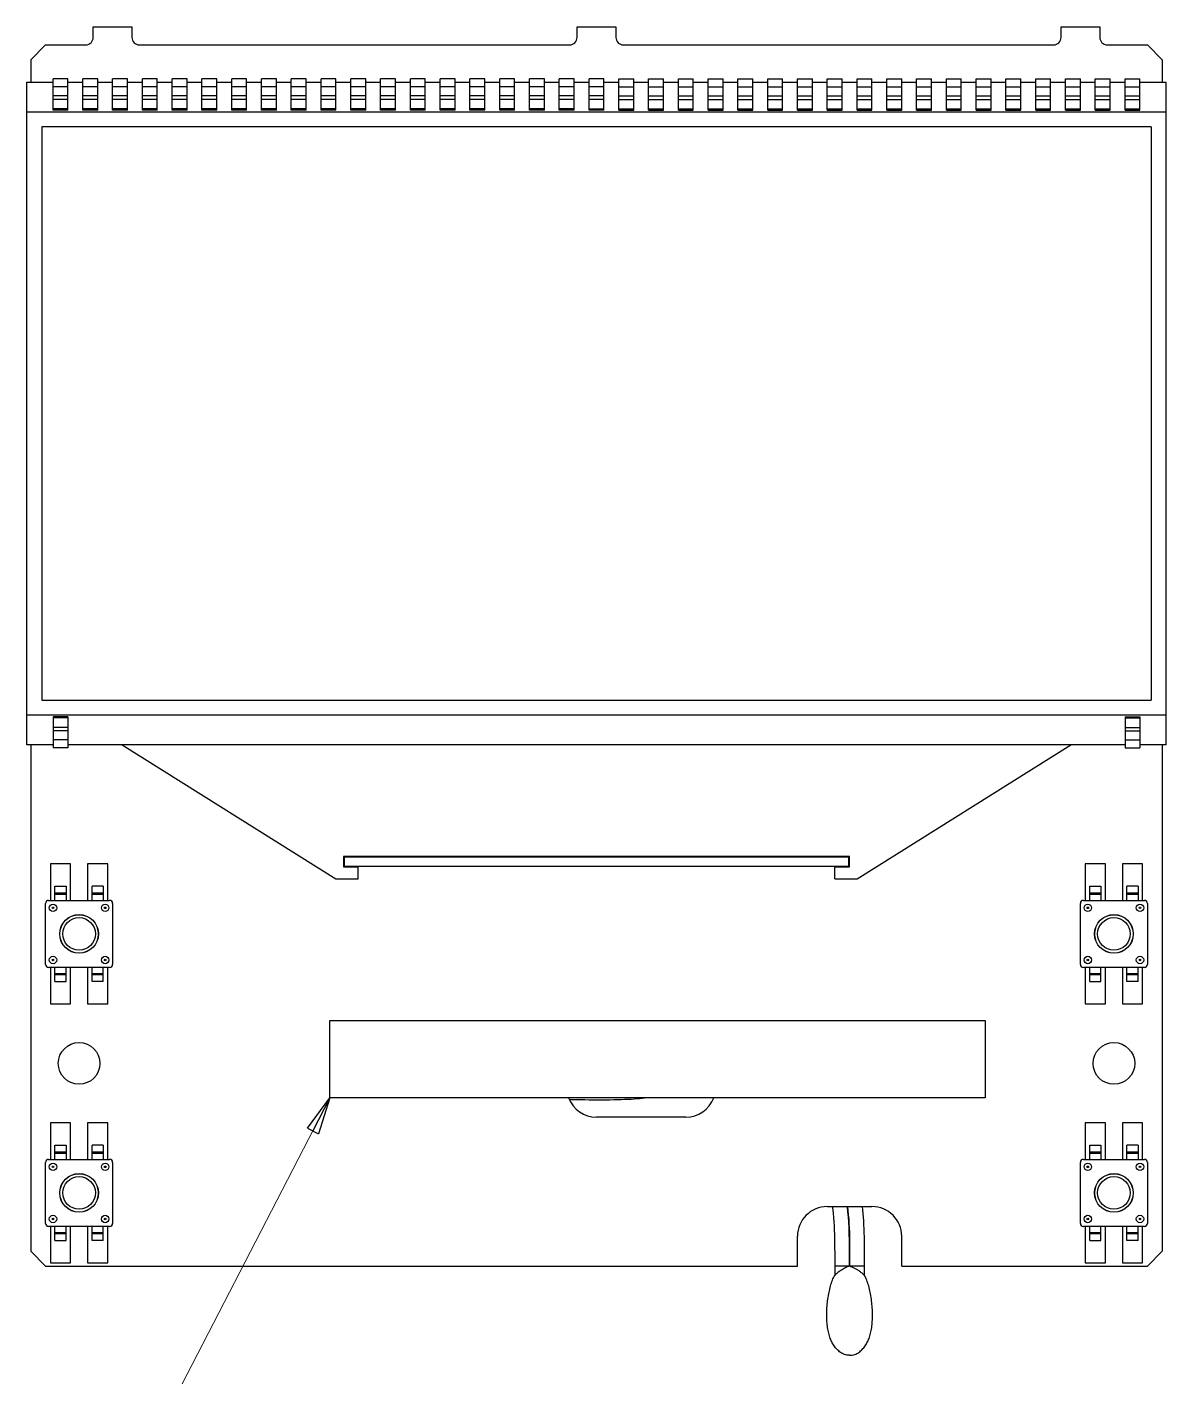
# Model space of a CAD drawing. Header units: millimetres. Extents: x 4030 to 7017, y -668 to -190.
# Drawn here: x 4099.7 to 4176.2, y -352.1 to -261.5 of the extents above; entities that cross this region are included whole.
import ezdxf

# ---------------------------------------------------------------- set-up
doc = ezdxf.new("R2010")
doc.units = ezdxf.units.MM
doc.header["$LTSCALE"] = 16.335
doc.layers.get('0').update_dxf_attribs({"linetype": 'CONTINUOUS'})
doc.styles.add('ROMANC', font='romanc.shx', dxfattribs={"bigfont": 'gbcbig.shx'})
doc.dimstyles.new('YanXiu', dxfattribs={"dimtxt": 2.5, "dimasz": 2.5, "dimexe": 0.66, "dimexo": 0.66, "dimgap": 0.66, "dimtad": 0, "dimdsep": 46, "dimtxsty": 'ROMANC', "dimblk": 'CLOSED', "dimcen": 0, "dimclrd": 3, "dimclre": 9, "dimclrt": 42, "dimazin": 2, "dimtfac": 1, "dimtofl": 0, "dimtmove": 0, "dimatfit": 3, "dimldrblk": 'CLOSED', "dimfxl": 1, "dimlwd": 5, "dimlwe": 5, "dimarcsym": 0})

# ---------------------------------------------------------------- blocks, each defined once
blk = doc.blocks.new('_Closed')
at = {"color": 0, "linetype": 'ByBlock', "lineweight": -2}
for p, q in [((-1, 0.167), (0, 0)), ((-1, 0.167), (-1, -0.167)), ((0, 0), (-1, -0.167)), ((0, 0), (-1, 0))]:
    blk.add_line(p, q, dxfattribs=at)

msp = doc.modelspace()

# ---------------------------------------------------------------- linework, layer by layer
at = {"color": 7, "linetype": 'Continuous'}
for p, q in [((4104.118, -262.175), (4104.118, -261.475)), ((4104.118, -261.475), (4106.718, -261.475)), ((4106.718, -261.475), (4106.718, -262.175)), ((4136.618, -262.175), (4136.618, -261.475)), ((4136.618, -261.475), (4139.218, -261.475)), ((4139.218, -261.475), (4139.218, -262.175)), ((4169.118, -262.175), (4169.118, -261.475)), ((4169.118, -261.475), (4171.718, -261.475)), ((4171.718, -261.475), (4171.718, -262.175)), ((4100.918, -262.675), (4099.918, -263.675)), ((4100.918, -262.675), (4103.618, -262.675)), ((4107.218, -262.675), (4136.118, -262.675)), ((4139.718, -262.675), (4168.618, -262.675)), ((4172.218, -262.675), (4174.918, -262.675)), ((4175.918, -263.675), (4174.918, -262.675)), ((4099.918, -263.675), (4099.918, -265.175)), ((4175.918, -263.675), (4175.918, -265.175)), ((4099.668, -309.675), (4099.668, -265.175)), ((4099.668, -265.175), (4101.418, -265.175)), ((4101.418, -267.065), (4101.418, -264.965)), ((4102.418, -264.965), (4101.418, -264.965)), ((4102.418, -267.065), (4102.418, -264.965)), ((4102.418, -265.175), (4103.418, -265.175)), ((4103.418, -267.065), (4103.418, -264.965)), ((4104.418, -264.965), (4103.418, -264.965)), ((4104.418, -267.065), (4104.418, -264.965)), ((4104.418, -265.175), (4105.418, -265.175)), ((4105.418, -267.065), (4105.418, -264.965)), ((4106.418, -264.965), (4105.418, -264.965)), ((4106.418, -267.065), (4106.418, -264.965)), ((4106.418, -265.175), (4107.418, -265.175)), ((4107.418, -267.065), (4107.418, -264.965)), ((4108.418, -264.965), (4107.418, -264.965)), ((4108.418, -267.065), (4108.418, -264.965)), ((4108.418, -265.175), (4109.418, -265.175)), ((4109.418, -267.065), (4109.418, -264.965)), ((4110.418, -264.965), (4109.418, -264.965)), ((4110.418, -267.065), (4110.418, -264.965)), ((4110.418, -265.175), (4111.418, -265.175)), ((4111.418, -267.065), (4111.418, -264.965)), ((4112.418, -264.965), (4111.418, -264.965)), ((4112.418, -267.065), (4112.418, -264.965)), ((4112.418, -265.175), (4113.418, -265.175)), ((4113.418, -267.065), (4113.418, -264.965)), ((4114.418, -264.965), (4113.418, -264.965)), ((4114.418, -267.065), (4114.418, -264.965)), ((4114.418, -265.175), (4115.418, -265.175)), ((4115.418, -267.065), (4115.418, -264.965)), ((4116.418, -264.965), (4115.418, -264.965)), ((4116.418, -267.065), (4116.418, -264.965)), ((4116.418, -265.175), (4117.418, -265.175)), ((4117.418, -267.065), (4117.418, -264.965)), ((4118.418, -264.965), (4117.418, -264.965)), ((4118.418, -267.065), (4118.418, -264.965)), ((4118.418, -265.175), (4119.418, -265.175)), ((4119.418, -267.065), (4119.418, -264.965)), ((4120.418, -264.965), (4119.418, -264.965)), ((4120.418, -267.065), (4120.418, -264.965)), ((4120.418, -265.175), (4121.418, -265.175)), ((4121.418, -267.065), (4121.418, -264.965)), ((4122.418, -264.965), (4121.418, -264.965)), ((4122.418, -267.065), (4122.418, -264.965)), ((4122.418, -265.175), (4123.418, -265.175)), ((4123.418, -267.065), (4123.418, -264.965)), ((4124.418, -264.965), (4123.418, -264.965)), ((4124.418, -267.065), (4124.418, -264.965)), ((4124.418, -265.175), (4125.418, -265.175)), ((4125.418, -267.065), (4125.418, -264.965)), ((4126.418, -264.965), (4125.418, -264.965)), ((4126.418, -267.065), (4126.418, -264.965)), ((4126.418, -265.175), (4127.418, -265.175)), ((4127.418, -267.065), (4127.418, -264.965)), ((4128.418, -264.965), (4127.418, -264.965)), ((4128.418, -267.065), (4128.418, -264.965)), ((4128.418, -265.175), (4129.418, -265.175)), ((4129.418, -267.065), (4129.418, -264.965)), ((4130.418, -264.965), (4129.418, -264.965)), ((4130.418, -267.065), (4130.418, -264.965)), ((4130.418, -265.175), (4131.418, -265.175)), ((4131.418, -267.065), (4131.418, -264.965)), ((4132.418, -264.965), (4131.418, -264.965)), ((4132.418, -267.065), (4132.418, -264.965)), ((4132.418, -265.175), (4133.418, -265.175)), ((4133.418, -267.065), (4133.418, -264.965)), ((4134.418, -264.965), (4133.418, -264.965)), ((4134.418, -267.065), (4134.418, -264.965)), ((4134.418, -265.175), (4135.418, -265.175)), ((4135.418, -267.065), (4135.418, -264.965)), ((4136.418, -264.965), (4135.418, -264.965)), ((4136.418, -267.065), (4136.418, -264.965)), ((4136.418, -265.175), (4137.418, -265.175)), ((4137.418, -267.065), (4137.418, -264.965)), ((4138.418, -264.965), (4137.418, -264.965)), ((4138.418, -267.065), (4138.418, -264.965)), ((4138.418, -265.175), (4139.418, -265.175)), ((4139.418, -267.065), (4139.418, -264.965)), ((4139.418, -264.965), (4140.418, -264.965)), ((4140.418, -267.065), (4140.418, -264.965)), ((4140.418, -265.175), (4141.418, -265.175)), ((4141.418, -267.065), (4141.418, -264.965)), ((4141.418, -264.965), (4142.418, -264.965)), ((4142.418, -267.065), (4142.418, -264.965)), ((4142.418, -265.175), (4143.418, -265.175)), ((4143.418, -267.065), (4143.418, -264.965)), ((4143.418, -264.965), (4144.418, -264.965)), ((4144.418, -267.065), (4144.418, -264.965)), ((4144.418, -265.175), (4145.418, -265.175)), ((4145.418, -267.065), (4145.418, -264.965)), ((4145.418, -264.965), (4146.418, -264.965)), ((4146.418, -267.065), (4146.418, -264.965)), ((4146.418, -265.175), (4147.418, -265.175)), ((4147.418, -267.065), (4147.418, -264.965)), ((4147.418, -264.965), (4148.418, -264.965)), ((4148.418, -267.065), (4148.418, -264.965)), ((4148.418, -265.175), (4149.418, -265.175)), ((4149.418, -267.065), (4149.418, -264.965)), ((4149.418, -264.965), (4150.418, -264.965)), ((4150.418, -267.065), (4150.418, -264.965)), ((4150.418, -265.175), (4151.418, -265.175)), ((4151.418, -267.065), (4151.418, -264.965)), ((4151.418, -264.965), (4152.418, -264.965)), ((4152.418, -267.065), (4152.418, -264.965)), ((4152.418, -265.175), (4153.418, -265.175)), ((4153.418, -267.065), (4153.418, -264.965)), ((4153.418, -264.965), (4154.418, -264.965)), ((4154.418, -267.065), (4154.418, -264.965)), ((4154.418, -265.175), (4155.418, -265.175)), ((4155.418, -267.065), (4155.418, -264.965)), ((4155.418, -264.965), (4156.418, -264.965)), ((4156.418, -267.065), (4156.418, -264.965)), ((4156.418, -265.175), (4157.418, -265.175)), ((4157.418, -267.065), (4157.418, -264.965)), ((4157.418, -264.965), (4158.418, -264.965)), ((4158.418, -267.065), (4158.418, -264.965)), ((4158.418, -265.175), (4159.418, -265.175)), ((4159.418, -267.065), (4159.418, -264.965)), ((4159.418, -264.965), (4160.418, -264.965)), ((4160.418, -267.065), (4160.418, -264.965)), ((4160.418, -265.175), (4161.418, -265.175)), ((4161.418, -267.065), (4161.418, -264.965)), ((4161.418, -264.965), (4162.418, -264.965)), ((4162.418, -267.065), (4162.418, -264.965)), ((4162.418, -265.175), (4163.418, -265.175)), ((4163.418, -267.065), (4163.418, -264.965)), ((4163.418, -264.965), (4164.418, -264.965)), ((4164.418, -267.065), (4164.418, -264.965)), ((4164.418, -265.175), (4165.418, -265.175)), ((4165.418, -267.065), (4165.418, -264.965)), ((4165.418, -264.965), (4166.418, -264.965)), ((4166.418, -267.065), (4166.418, -264.965)), ((4166.418, -265.175), (4167.418, -265.175)), ((4167.418, -267.065), (4167.418, -264.965)), ((4167.418, -264.965), (4168.418, -264.965)), ((4168.418, -267.065), (4168.418, -264.965)), ((4168.418, -265.175), (4169.418, -265.175)), ((4169.418, -267.065), (4169.418, -264.965)), ((4169.418, -264.965), (4170.418, -264.965)), ((4170.418, -267.065), (4170.418, -264.965)), ((4170.418, -265.175), (4171.418, -265.175)), ((4171.418, -267.065), (4171.418, -264.965)), ((4171.418, -264.965), (4172.418, -264.965)), ((4172.418, -267.065), (4172.418, -264.965)), ((4172.418, -265.175), (4173.418, -265.175)), ((4173.418, -267.065), (4173.418, -264.965)), ((4173.418, -264.965), (4174.418, -264.965)), ((4174.418, -267.065), (4174.418, -264.965)), ((4174.418, -265.175), (4176.168, -265.175)), ((4176.168, -309.675), (4176.168, -265.175)), ((4102.418, -265.501), (4101.418, -265.501)), ((4102.418, -266.106), (4101.418, -266.106)), ((4104.418, -265.501), (4103.418, -265.501)), ((4104.418, -266.106), (4103.418, -266.106)), ((4106.418, -265.501), (4105.418, -265.501)), ((4106.418, -266.106), (4105.418, -266.106)), ((4108.418, -265.501), (4107.418, -265.501)), ((4108.418, -266.106), (4107.418, -266.106)), ((4110.418, -265.501), (4109.418, -265.501)), ((4110.418, -266.106), (4109.418, -266.106)), ((4112.418, -265.501), (4111.418, -265.501)), ((4112.418, -266.106), (4111.418, -266.106)), ((4114.418, -265.501), (4113.418, -265.501)), ((4114.418, -266.106), (4113.418, -266.106)), ((4116.418, -265.501), (4115.418, -265.501)), ((4116.418, -266.106), (4115.418, -266.106)), ((4118.418, -265.501), (4117.418, -265.501)), ((4118.418, -266.106), (4117.418, -266.106)), ((4120.418, -265.501), (4119.418, -265.501)), ((4120.418, -266.106), (4119.418, -266.106)), ((4122.418, -265.501), (4121.418, -265.501)), ((4122.418, -266.106), (4121.418, -266.106)), ((4124.418, -265.501), (4123.418, -265.501)), ((4124.418, -266.106), (4123.418, -266.106)), ((4126.418, -265.501), (4125.418, -265.501)), ((4126.418, -266.106), (4125.418, -266.106)), ((4128.418, -265.501), (4127.418, -265.501)), ((4128.418, -266.106), (4127.418, -266.106)), ((4130.418, -265.501), (4129.418, -265.501)), ((4130.418, -266.106), (4129.418, -266.106)), ((4132.418, -265.501), (4131.418, -265.501)), ((4132.418, -266.106), (4131.418, -266.106)), ((4134.418, -265.501), (4133.418, -265.501)), ((4134.418, -266.106), (4133.418, -266.106)), ((4136.418, -265.501), (4135.418, -265.501)), ((4136.418, -266.106), (4135.418, -266.106)), ((4138.418, -265.501), (4137.418, -265.501)), ((4138.418, -266.106), (4137.418, -266.106)), ((4139.418, -265.501), (4140.418, -265.501)), ((4139.418, -266.106), (4140.418, -266.106)), ((4141.418, -265.501), (4142.418, -265.501)), ((4141.418, -266.106), (4142.418, -266.106)), ((4143.418, -265.501), (4144.418, -265.501)), ((4143.418, -266.106), (4144.418, -266.106)), ((4145.418, -265.501), (4146.418, -265.501)), ((4145.418, -266.106), (4146.418, -266.106)), ((4147.418, -265.501), (4148.418, -265.501)), ((4147.418, -266.106), (4148.418, -266.106)), ((4149.418, -265.501), (4150.418, -265.501)), ((4149.418, -266.106), (4150.418, -266.106)), ((4151.418, -265.501), (4152.418, -265.501)), ((4151.418, -266.106), (4152.418, -266.106)), ((4153.418, -265.501), (4154.418, -265.501)), ((4153.418, -266.106), (4154.418, -266.106)), ((4155.418, -265.501), (4156.418, -265.501)), ((4155.418, -266.106), (4156.418, -266.106)), ((4157.418, -265.501), (4158.418, -265.501)), ((4157.418, -266.106), (4158.418, -266.106)), ((4159.418, -265.501), (4160.418, -265.501)), ((4159.418, -266.106), (4160.418, -266.106)), ((4161.418, -265.501), (4162.418, -265.501)), ((4161.418, -266.106), (4162.418, -266.106)), ((4163.418, -265.501), (4164.418, -265.501)), ((4163.418, -266.106), (4164.418, -266.106)), ((4165.418, -265.501), (4166.418, -265.501)), ((4165.418, -266.106), (4166.418, -266.106)), ((4167.418, -265.501), (4168.418, -265.501)), ((4167.418, -266.106), (4168.418, -266.106)), ((4169.418, -265.501), (4170.418, -265.501)), ((4169.418, -266.106), (4170.418, -266.106)), ((4171.418, -265.501), (4172.418, -265.501)), ((4171.418, -266.106), (4172.418, -266.106)), ((4173.418, -265.501), (4174.418, -265.501)), ((4173.418, -266.106), (4174.418, -266.106)), ((4099.668, -267.175), (4176.168, -267.175)), ((4102.418, -266.335), (4101.418, -266.335)), ((4102.418, -266.98), (4101.418, -266.98)), ((4102.418, -267.065), (4101.418, -267.065)), ((4104.418, -266.335), (4103.418, -266.335)), ((4104.418, -266.98), (4103.418, -266.98)), ((4104.418, -267.065), (4103.418, -267.065)), ((4106.418, -266.335), (4105.418, -266.335)), ((4106.418, -266.98), (4105.418, -266.98)), ((4106.418, -267.065), (4105.418, -267.065)), ((4108.418, -266.335), (4107.418, -266.335)), ((4108.418, -266.98), (4107.418, -266.98)), ((4108.418, -267.065), (4107.418, -267.065)), ((4110.418, -266.335), (4109.418, -266.335)), ((4110.418, -266.98), (4109.418, -266.98)), ((4110.418, -267.065), (4109.418, -267.065)), ((4112.418, -266.335), (4111.418, -266.335)), ((4112.418, -266.98), (4111.418, -266.98)), ((4112.418, -267.065), (4111.418, -267.065)), ((4114.418, -266.335), (4113.418, -266.335)), ((4114.418, -266.98), (4113.418, -266.98)), ((4114.418, -267.065), (4113.418, -267.065)), ((4116.418, -266.335), (4115.418, -266.335)), ((4116.418, -266.98), (4115.418, -266.98)), ((4116.418, -267.065), (4115.418, -267.065)), ((4118.418, -266.335), (4117.418, -266.335)), ((4118.418, -266.98), (4117.418, -266.98)), ((4118.418, -267.065), (4117.418, -267.065)), ((4120.418, -266.335), (4119.418, -266.335)), ((4120.418, -266.98), (4119.418, -266.98)), ((4120.418, -267.065), (4119.418, -267.065)), ((4122.418, -266.335), (4121.418, -266.335)), ((4122.418, -266.98), (4121.418, -266.98)), ((4122.418, -267.065), (4121.418, -267.065)), ((4124.418, -266.335), (4123.418, -266.335)), ((4124.418, -266.98), (4123.418, -266.98)), ((4124.418, -267.065), (4123.418, -267.065)), ((4126.418, -266.335), (4125.418, -266.335)), ((4126.418, -266.98), (4125.418, -266.98)), ((4126.418, -267.065), (4125.418, -267.065)), ((4128.418, -266.335), (4127.418, -266.335)), ((4128.418, -266.98), (4127.418, -266.98)), ((4128.418, -267.065), (4127.418, -267.065)), ((4130.418, -266.335), (4129.418, -266.335)), ((4130.418, -266.98), (4129.418, -266.98)), ((4130.418, -267.065), (4129.418, -267.065)), ((4132.418, -266.335), (4131.418, -266.335)), ((4132.418, -266.98), (4131.418, -266.98)), ((4132.418, -267.065), (4131.418, -267.065)), ((4134.418, -266.335), (4133.418, -266.335)), ((4134.418, -266.98), (4133.418, -266.98)), ((4134.418, -267.065), (4133.418, -267.065)), ((4136.418, -266.335), (4135.418, -266.335)), ((4136.418, -266.98), (4135.418, -266.98)), ((4136.418, -267.065), (4135.418, -267.065)), ((4138.418, -266.335), (4137.418, -266.335)), ((4137.418, -266.98), (4138.418, -266.98)), ((4138.418, -267.065), (4137.418, -267.065)), ((4139.418, -266.335), (4140.418, -266.335)), ((4139.418, -266.98), (4140.418, -266.98)), ((4139.418, -267.065), (4140.418, -267.065)), ((4141.418, -266.335), (4142.418, -266.335)), ((4141.418, -266.98), (4142.418, -266.98)), ((4141.418, -267.065), (4142.418, -267.065)), ((4143.418, -266.335), (4144.418, -266.335)), ((4143.418, -266.98), (4144.418, -266.98)), ((4143.418, -267.065), (4144.418, -267.065)), ((4145.418, -266.335), (4146.418, -266.335)), ((4145.418, -266.98), (4146.418, -266.98)), ((4145.418, -267.065), (4146.418, -267.065)), ((4147.418, -266.335), (4148.418, -266.335)), ((4147.418, -266.98), (4148.418, -266.98)), ((4147.418, -267.065), (4148.418, -267.065)), ((4149.418, -266.335), (4150.418, -266.335)), ((4149.418, -266.98), (4150.418, -266.98)), ((4149.418, -267.065), (4150.418, -267.065)), ((4151.418, -266.335), (4152.418, -266.335)), ((4151.418, -266.98), (4152.418, -266.98)), ((4151.418, -267.065), (4152.418, -267.065)), ((4153.418, -266.335), (4154.418, -266.335)), ((4153.418, -266.98), (4154.418, -266.98)), ((4153.418, -267.065), (4154.418, -267.065)), ((4155.418, -266.335), (4156.418, -266.335)), ((4155.418, -266.98), (4156.418, -266.98)), ((4155.418, -267.065), (4156.418, -267.065)), ((4157.418, -266.335), (4158.418, -266.335)), ((4157.418, -266.98), (4158.418, -266.98)), ((4157.418, -267.065), (4158.418, -267.065)), ((4159.418, -266.335), (4160.418, -266.335)), ((4159.418, -266.98), (4160.418, -266.98)), ((4159.418, -267.065), (4160.418, -267.065)), ((4161.418, -266.335), (4162.418, -266.335)), ((4161.418, -266.98), (4162.418, -266.98)), ((4161.418, -267.065), (4162.418, -267.065)), ((4163.418, -266.335), (4164.418, -266.335)), ((4163.418, -266.98), (4164.418, -266.98)), ((4163.418, -267.065), (4164.418, -267.065)), ((4165.418, -266.335), (4166.418, -266.335)), ((4165.418, -266.98), (4166.418, -266.98)), ((4165.418, -267.065), (4166.418, -267.065)), ((4167.418, -266.335), (4168.418, -266.335)), ((4167.418, -266.98), (4168.418, -266.98)), ((4167.418, -267.065), (4168.418, -267.065)), ((4169.418, -266.335), (4170.418, -266.335)), ((4169.418, -266.98), (4170.418, -266.98)), ((4169.418, -267.065), (4170.418, -267.065)), ((4171.418, -266.335), (4172.418, -266.335)), ((4171.418, -266.98), (4172.418, -266.98)), ((4171.418, -267.065), (4172.418, -267.065)), ((4173.418, -266.335), (4174.418, -266.335)), ((4173.418, -266.98), (4174.418, -266.98)), ((4173.418, -267.065), (4174.418, -267.065)), ((4100.668, -268.175), (4100.668, -306.675)), ((4175.168, -268.175), (4100.668, -268.175)), ((4175.168, -268.175), (4175.168, -306.675)), ((4100.668, -306.675), (4175.168, -306.675)), ((4176.168, -307.675), (4099.668, -307.675)), ((4101.418, -307.785), (4101.418, -309.885)), ((4102.418, -307.785), (4101.418, -307.785)), ((4102.418, -307.869), (4101.418, -307.869)), ((4102.418, -307.785), (4102.418, -309.885)), ((4173.418, -307.785), (4174.418, -307.785)), ((4173.418, -307.785), (4173.418, -309.885)), ((4173.418, -307.869), (4174.418, -307.869)), ((4174.418, -307.785), (4174.418, -309.885)), ((4102.418, -308.514), (4101.418, -308.514)), ((4102.418, -308.744), (4101.418, -308.744)), ((4173.418, -308.514), (4174.418, -308.514)), ((4173.418, -308.744), (4174.418, -308.744)), ((4101.418, -309.675), (4099.668, -309.675)), ((4099.918, -309.675), (4099.918, -343.675)), ((4102.418, -309.348), (4101.418, -309.348)), ((4173.418, -309.675), (4102.418, -309.675)), ((4106.052, -309.675), (4120.418, -318.675)), ((4155.418, -318.675), (4169.783, -309.675)), ((4173.418, -309.348), (4174.418, -309.348)), ((4176.168, -309.675), (4174.418, -309.675)), ((4175.918, -309.675), (4175.918, -343.675)), ((4102.418, -309.885), (4101.418, -309.885)), ((4173.418, -309.885), (4174.418, -309.885)), ((4101.243, -317.67), (4101.243, -320.12)), ((4102.593, -317.67), (4101.243, -317.67)), ((4102.593, -320.12), (4102.593, -317.67)), ((4103.743, -317.67), (4103.743, -320.12)), ((4105.093, -317.67), (4103.743, -317.67)), ((4105.093, -320.12), (4105.093, -317.67)), ((4120.918, -317.175), (4120.918, -317.875)), ((4154.918, -317.175), (4120.918, -317.175)), ((4120.918, -317.875), (4121.918, -317.875)), ((4120.968, -317.225), (4120.968, -317.825)), ((4154.868, -317.225), (4120.968, -317.225)), ((4120.968, -317.825), (4154.868, -317.825)), ((4121.918, -318.675), (4121.918, -317.875)), ((4153.918, -317.875), (4154.918, -317.875)), ((4153.918, -318.675), (4153.918, -317.875)), ((4154.868, -317.825), (4154.868, -317.225)), ((4154.918, -317.875), (4154.918, -317.175)), ((4172.093, -317.67), (4170.743, -317.67)), ((4170.743, -317.67), (4170.743, -320.12)), ((4172.093, -320.12), (4172.093, -317.67)), ((4174.593, -317.67), (4173.243, -317.67)), ((4173.243, -317.67), (4173.243, -320.12)), ((4174.593, -320.12), (4174.593, -317.67)), ((4120.418, -318.675), (4121.918, -318.675)), ((4153.918, -318.675), (4155.418, -318.675)), ((4101.543, -320.12), (4101.543, -319.17)), ((4101.543, -319.17), (4102.293, -319.17)), ((4101.543, -319.62), (4102.293, -319.62)), ((4102.293, -319.72), (4101.543, -319.72)), ((4102.293, -319.17), (4102.293, -320.12)), ((4104.043, -320.12), (4104.043, -319.17)), ((4104.793, -319.17), (4104.043, -319.17)), ((4104.043, -319.62), (4104.793, -319.62)), ((4104.793, -319.72), (4104.043, -319.72)), ((4104.793, -319.17), (4104.793, -320.12)), ((4171.043, -319.17), (4171.793, -319.17)), ((4171.043, -320.12), (4171.043, -319.17)), ((4171.043, -319.62), (4171.793, -319.62)), ((4171.793, -319.72), (4171.043, -319.72)), ((4171.793, -319.17), (4171.793, -320.12)), ((4174.293, -319.17), (4173.543, -319.17)), ((4173.543, -320.12), (4173.543, -319.17)), ((4173.543, -319.62), (4174.293, -319.62)), ((4174.293, -319.72), (4173.543, -319.72)), ((4174.293, -319.17), (4174.293, -320.12)), ((4100.918, -324.42), (4100.918, -320.32)), ((4101.118, -320.12), (4105.218, -320.12)), ((4105.418, -320.32), (4105.418, -324.42)), ((4170.418, -324.42), (4170.418, -320.32)), ((4170.618, -320.12), (4174.718, -320.12)), ((4174.918, -320.32), (4174.918, -324.42)), ((4105.218, -324.62), (4101.118, -324.62)), ((4101.243, -324.62), (4101.243, -327.07)), ((4101.543, -325.57), (4101.543, -324.62)), ((4101.543, -325.02), (4102.293, -325.02)), ((4102.293, -325.12), (4101.543, -325.12)), ((4102.293, -325.57), (4102.293, -324.62)), ((4102.593, -327.07), (4102.593, -324.62)), ((4103.743, -324.62), (4103.743, -327.07)), ((4104.043, -325.57), (4104.043, -324.62)), ((4104.043, -325.02), (4104.793, -325.02)), ((4104.793, -325.12), (4104.043, -325.12)), ((4104.793, -325.57), (4104.793, -324.62)), ((4105.093, -327.07), (4105.093, -324.62)), ((4174.718, -324.62), (4170.618, -324.62)), ((4170.743, -324.62), (4170.743, -327.07)), ((4171.043, -325.57), (4171.043, -324.62)), ((4171.043, -325.02), (4171.793, -325.02)), ((4171.793, -325.12), (4171.043, -325.12)), ((4171.793, -325.57), (4171.793, -324.62)), ((4172.093, -327.07), (4172.093, -324.62)), ((4173.243, -324.62), (4173.243, -327.07)), ((4173.543, -325.57), (4173.543, -324.62)), ((4173.543, -325.02), (4174.293, -325.02)), ((4174.293, -325.12), (4173.543, -325.12)), ((4174.293, -325.57), (4174.293, -324.62)), ((4174.593, -327.07), (4174.593, -324.62)), ((4101.543, -325.57), (4102.293, -325.57)), ((4104.793, -325.57), (4104.043, -325.57)), ((4171.043, -325.57), (4171.793, -325.57)), ((4174.293, -325.57), (4173.543, -325.57)), ((4101.243, -327.07), (4102.593, -327.07)), ((4103.743, -327.07), (4105.093, -327.07)), ((4170.743, -327.07), (4172.093, -327.07)), ((4173.243, -327.07), (4174.593, -327.07)), ((4136.088, -333.479), (4136.525, -333.489)), ((4101.243, -335.061), (4101.243, -337.511)), ((4102.593, -335.061), (4101.243, -335.061)), ((4102.593, -337.511), (4102.593, -335.061)), ((4103.743, -335.061), (4103.743, -337.511)), ((4105.093, -335.061), (4103.743, -335.061)), ((4105.093, -337.511), (4105.093, -335.061)), ((4143.918, -334.675), (4137.918, -334.675)), ((4172.093, -335.061), (4170.743, -335.061)), ((4170.743, -335.061), (4170.743, -337.511)), ((4172.093, -337.511), (4172.093, -335.061)), ((4174.593, -335.061), (4173.243, -335.061)), ((4173.243, -335.061), (4173.243, -337.511)), ((4174.593, -337.511), (4174.593, -335.061)), ((4101.543, -337.511), (4101.543, -336.561)), ((4101.543, -336.561), (4102.293, -336.561)), ((4102.293, -336.561), (4102.293, -337.511)), ((4104.043, -337.511), (4104.043, -336.561)), ((4104.793, -336.561), (4104.043, -336.561)), ((4104.793, -336.561), (4104.793, -337.511)), ((4171.043, -336.561), (4171.793, -336.561)), ((4171.043, -337.511), (4171.043, -336.561)), ((4171.793, -336.561), (4171.793, -337.511)), ((4174.293, -336.561), (4173.543, -336.561)), ((4173.543, -337.511), (4173.543, -336.561)), ((4174.293, -336.561), (4174.293, -337.511)), ((4100.918, -341.811), (4100.918, -337.711)), ((4101.118, -337.511), (4105.218, -337.511)), ((4101.543, -337.011), (4102.293, -337.011)), ((4102.293, -337.111), (4101.543, -337.111)), ((4104.043, -337.011), (4104.793, -337.011)), ((4104.793, -337.111), (4104.043, -337.111)), ((4105.418, -337.711), (4105.418, -341.811)), ((4170.418, -341.811), (4170.418, -337.711)), ((4170.618, -337.511), (4174.718, -337.511)), ((4171.043, -337.011), (4171.793, -337.011)), ((4171.793, -337.111), (4171.043, -337.111)), ((4173.543, -337.011), (4174.293, -337.011)), ((4174.293, -337.111), (4173.543, -337.111)), ((4174.918, -337.711), (4174.918, -341.811)), ((4153.418, -340.675), (4156.418, -340.675)), ((4105.218, -342.011), (4101.118, -342.011)), ((4101.243, -342.011), (4101.243, -344.461)), ((4101.543, -342.961), (4101.543, -342.011)), ((4102.293, -342.961), (4102.293, -342.011)), ((4102.593, -344.461), (4102.593, -342.011)), ((4103.743, -342.011), (4103.743, -344.461)), ((4104.043, -342.961), (4104.043, -342.011)), ((4104.793, -342.961), (4104.793, -342.011)), ((4105.093, -344.461), (4105.093, -342.011)), ((4174.718, -342.011), (4170.618, -342.011)), ((4170.743, -342.011), (4170.743, -344.461)), ((4171.043, -342.961), (4171.043, -342.011)), ((4171.793, -342.961), (4171.793, -342.011)), ((4172.093, -344.461), (4172.093, -342.011)), ((4173.243, -342.011), (4173.243, -344.461)), ((4173.543, -342.961), (4173.543, -342.011)), ((4174.293, -342.961), (4174.293, -342.011)), ((4174.593, -344.461), (4174.593, -342.011)), ((4101.543, -342.411), (4102.293, -342.411)), ((4102.293, -342.511), (4101.543, -342.511)), ((4101.543, -342.961), (4102.293, -342.961)), ((4104.043, -342.411), (4104.793, -342.411)), ((4104.793, -342.511), (4104.043, -342.511)), ((4104.793, -342.961), (4104.043, -342.961)), ((4151.418, -344.675), (4151.418, -342.675)), ((4158.418, -344.675), (4158.418, -342.675)), ((4171.043, -342.411), (4171.793, -342.411)), ((4171.793, -342.511), (4171.043, -342.511)), ((4171.043, -342.961), (4171.793, -342.961)), ((4173.543, -342.411), (4174.293, -342.411)), ((4174.293, -342.511), (4173.543, -342.511)), ((4174.293, -342.961), (4173.543, -342.961)), ((4099.918, -343.675), (4100.918, -344.675)), ((4174.918, -344.675), (4175.918, -343.675)), ((4100.918, -344.675), (4151.418, -344.675)), ((4101.243, -344.461), (4102.593, -344.461)), ((4103.743, -344.461), (4105.093, -344.461)), ((4158.418, -344.675), (4174.918, -344.675)), ((4170.743, -344.461), (4172.093, -344.461)), ((4173.243, -344.461), (4174.593, -344.461))]:
    msp.add_line(p, q, dxfattribs=at)
at = {"color": 6, "linetype": 'Continuous'}
for p, q in [((4120.018, -328.175), (4164.018, -328.175)), ((4120.018, -333.375), (4120.018, -328.175)), ((4164.018, -328.175), (4164.018, -333.375)), ((4164.018, -333.375), (4120.018, -333.375))]:
    msp.add_line(p, q, dxfattribs=at)
at = {"color": 1, "linetype": 'Continuous'}
for p, q in [((4154.915, -344.666), (4154.915, -343.807)), ((4154.92, -344.049), (4154.92, -344.666)), ((4155.92, -344.666), (4155.92, -343.842)), ((4153.915, -344.666), (4154.915, -344.666)), ((4154.915, -344.666), (4154.88, -344.679)), ((4154.92, -344.666), (4155.92, -344.666)), ((4155.92, -345.296), (4155.92, -344.666))]:
    msp.add_line(p, q, dxfattribs=at)
at = {"color": 7, "linetype": 'Continuous'}
msp.add_lwpolyline([(4136.525, -333.489), (4136.833, -333.495), (4137.136, -333.499), (4137.433, -333.503), (4137.725, -333.505), (4138.01, -333.506), (4138.288, -333.506), (4138.56, -333.504), (4138.824, -333.502), (4139.081, -333.498), (4139.329, -333.492), (4139.57, -333.485), (4139.802, -333.477), (4140.024, -333.467), (4140.238, -333.456), (4140.44, -333.443), (4140.632, -333.428), (4140.812, -333.412), (4140.981, -333.394), (4141.139, -333.375), (4141.139, -333.375)], dxfattribs=at)
at = {"color": 1, "linetype": 'Continuous'}
for points in [[(4153.75, -340.675), (4153.782, -340.894), (4153.813, -341.154), (4153.839, -341.42), (4153.86, -341.693), (4153.876, -341.971), (4153.889, -342.257), (4153.899, -342.549), (4153.906, -342.847), (4153.91, -343.151), (4153.913, -343.459), (4153.915, -343.774)], [(4154.915, -343.807), (4154.912, -343.362), (4154.907, -342.931), (4154.898, -342.513), (4154.884, -342.115), (4154.865, -341.735), (4154.839, -341.373), (4154.805, -341.027), (4154.765, -340.699), (4154.761, -340.675)], [(4154.766, -340.675), (4154.801, -340.947), (4154.831, -341.228), (4154.855, -341.515), (4154.874, -341.809), (4154.889, -342.11), (4154.9, -342.417), (4154.908, -342.731), (4154.914, -343.051), (4154.918, -343.378), (4154.919, -343.711), (4154.92, -344.049)], [(4155.92, -343.842), (4155.919, -343.551), (4155.917, -343.265), (4155.913, -342.983), (4155.908, -342.705), (4155.901, -342.432), (4155.892, -342.164), (4155.88, -341.901), (4155.866, -341.642), (4155.848, -341.387), (4155.826, -341.137), (4155.801, -340.891), (4155.775, -340.675)], [(4153.915, -343.774), (4153.915, -344.417), (4153.915, -345.296)]]:
    msp.add_lwpolyline(points, dxfattribs=at)
at = {"color": 7, "linetype": 'Continuous'}
for centre, radius in [((4101.418, -320.62), 0.25), ((4101.418, -320.62), 0.05), ((4104.918, -320.62), 0.25), ((4104.918, -320.62), 0.05), ((4170.918, -320.62), 0.25), ((4170.918, -320.62), 0.05), ((4174.418, -320.62), 0.25), ((4174.418, -320.62), 0.05), ((4103.168, -322.37), 1.3), ((4103.168, -322.37), 1.292), ((4103.168, -322.37), 1.093), ((4172.668, -322.37), 1.3), ((4172.668, -322.37), 1.292), ((4172.668, -322.37), 1.093), ((4101.418, -324.12), 0.25), ((4101.418, -324.12), 0.05), ((4104.918, -324.12), 0.25), ((4104.918, -324.12), 0.05), ((4170.918, -324.12), 0.25), ((4170.918, -324.12), 0.05), ((4174.418, -324.12), 0.25), ((4174.418, -324.12), 0.05), ((4103.168, -331.066), 1.4), ((4172.668, -331.066), 1.4), ((4101.418, -338.011), 0.25), ((4104.918, -338.011), 0.25), ((4170.918, -338.011), 0.25), ((4174.418, -338.011), 0.25), ((4101.418, -338.011), 0.05), ((4103.168, -339.761), 1.3), ((4103.168, -339.761), 1.292), ((4103.168, -339.761), 1.093), ((4104.918, -338.011), 0.05), ((4170.918, -338.011), 0.05), ((4172.668, -339.761), 1.3), ((4172.668, -339.761), 1.292), ((4172.668, -339.761), 1.093), ((4174.418, -338.011), 0.05), ((4101.418, -341.511), 0.25), ((4101.418, -341.511), 0.05), ((4104.918, -341.511), 0.25), ((4104.918, -341.511), 0.05), ((4170.918, -341.511), 0.25), ((4170.918, -341.511), 0.05), ((4174.418, -341.511), 0.25), ((4174.418, -341.511), 0.05)]:
    msp.add_circle(centre, radius, dxfattribs=at)
for centre, radius, start, end in [((4103.618, -262.175), 0.5, 270, 0), ((4107.218, -262.175), 0.5, 180, 270), ((4136.118, -262.175), 0.5, 270, 0), ((4139.718, -262.175), 0.5, 180, 270), ((4168.618, -262.175), 0.5, 270, 0), ((4172.218, -262.175), 0.5, 180, 270), ((4101.118, -320.32), 0.2, 90, 180), ((4105.218, -320.32), 0.2, 0, 90), ((4170.618, -320.32), 0.2, 90, 180), ((4174.718, -320.32), 0.2, 0, 90), ((4101.118, -324.42), 0.2, 180, 270), ((4105.218, -324.42), 0.2, 270, 0), ((4170.618, -324.42), 0.2, 180, 270), ((4174.718, -324.42), 0.2, 270, 0), ((4137.918, -332.675), 2, 200.51705, 270), ((4143.918, -332.675), 2, 270, 339.48295), ((4101.118, -337.711), 0.2, 90, 180), ((4105.218, -337.711), 0.2, 0, 90), ((4170.618, -337.711), 0.2, 90, 180), ((4174.718, -337.711), 0.2, 0, 90), ((4153.418, -342.675), 2, 90, 180), ((4156.418, -342.675), 2, 0, 90), ((4101.118, -341.811), 0.2, 180, 270), ((4105.218, -341.811), 0.2, 270, 0), ((4170.618, -341.811), 0.2, 180, 270), ((4174.718, -341.811), 0.2, 270, 0)]:
    msp.add_arc(centre, radius, start, end, dxfattribs=at)
at = {"color": 1, "linetype": 'Continuous'}
for points, knots in [([(4154.821, -344.703), (4154.732, -344.741), (4154.594, -344.81), (4154.41, -344.918), (4154.268, -345.012), (4154.158, -345.093), (4154.078, -345.156), (4154.026, -345.199), (4153.983, -345.236), (4153.952, -345.263), (4153.934, -345.28), (4153.924, -345.288), (4153.919, -345.293), (4153.916, -345.295), (4153.915, -345.296)], [0, 0, 0, 0, 0.26685, 0.426629, 0.586387, 0.736621, 0.805208, 0.867377, 0.921004, 0.963131, 0.978862, 0.990492, 0.997616, 1, 1, 1, 1]), ([(4154.88, -344.679), (4154.876, -344.68), (4154.857, -344.688), (4154.837, -344.696), (4154.821, -344.703)], [0, 0, 0, 0, 0.207453, 1, 1, 1, 1]), ([(4154.918, -344.666), (4154.919, -344.666), (4154.921, -344.666), (4154.925, -344.668), (4154.933, -344.67), (4154.946, -344.675), (4154.964, -344.682), (4154.987, -344.691), (4155.025, -344.707), (4155.082, -344.732), (4155.157, -344.768), (4155.24, -344.811), (4155.327, -344.86), (4155.385, -344.895), (4155.414, -344.913)], [0, 0, 0, 0, 0.005662, 0.009438, 0.024631, 0.04987, 0.084834, 0.129039, 0.181854, 0.310215, 0.463062, 0.633227, 0.814088, 1, 1, 1, 1]), ([(4155.92, -345.296), (4155.921, -345.297), (4155.912, -345.289), (4155.908, -345.285), (4155.891, -345.27), (4155.872, -345.253), (4155.848, -345.232), (4155.809, -345.199), (4155.753, -345.153), (4155.679, -345.094), (4155.596, -345.033), (4155.507, -344.972), (4155.446, -344.932), (4155.414, -344.913)], [0, 0, 0, 0, 0.006526, 0.025925, 0.057065, 0.098567, 0.149017, 0.206976, 0.340464, 0.4914, 0.65438, 0.825418, 1, 1, 1, 1]), ([(4154.918, -350.666), (4154.858, -350.666), (4154.743, -350.657), (4154.58, -350.617), (4154.434, -350.554), (4154.302, -350.472), (4154.183, -350.377), (4154.073, -350.271), (4153.971, -350.157), (4153.845, -349.99), (4153.708, -349.756), (4153.578, -349.441), (4153.481, -349.088), (4153.416, -348.696), (4153.382, -348.27), (4153.377, -347.819), (4153.4, -347.353), (4153.451, -346.889), (4153.527, -346.438), (4153.628, -346.015), (4153.753, -345.634), (4153.857, -345.401), (4153.915, -345.296)], [0, 0, 0, 0, 0.029063, 0.055859, 0.081323, 0.106158, 0.130797, 0.155432, 0.18019, 0.205243, 0.256872, 0.311621, 0.370576, 0.434634, 0.504227, 0.578059, 0.654178, 0.730579, 0.805255, 0.876242, 0.941692, 1, 1, 1, 1]), ([(4154.918, -350.666), (4154.978, -350.666), (4155.093, -350.657), (4155.256, -350.617), (4155.402, -350.554), (4155.534, -350.472), (4155.653, -350.377), (4155.763, -350.271), (4155.864, -350.157), (4155.99, -349.99), (4156.128, -349.756), (4156.258, -349.441), (4156.355, -349.088), (4156.42, -348.696), (4156.454, -348.27), (4156.459, -347.819), (4156.435, -347.353), (4156.385, -346.889), (4156.309, -346.438), (4156.208, -346.015), (4156.083, -345.634), (4155.978, -345.401), (4155.92, -345.296)], [0, 0, 0, 0, 0.029063, 0.055859, 0.081323, 0.106158, 0.130797, 0.155432, 0.18019, 0.205243, 0.256872, 0.311621, 0.370576, 0.434634, 0.504227, 0.578059, 0.654178, 0.730579, 0.805255, 0.876242, 0.941692, 1, 1, 1, 1])]:
    msp.add_open_spline(points, degree=3, knots=knots, dxfattribs=at)

# ---------------------------------------------------------------- leaders
msp.add_leader([(4120.018, -333.375), (4105.404, -361.621)], dimstyle='YanXiu', override={"dimgap": 0.66, "dimtad": 0})

doc.saveas('drawing.dxf')
